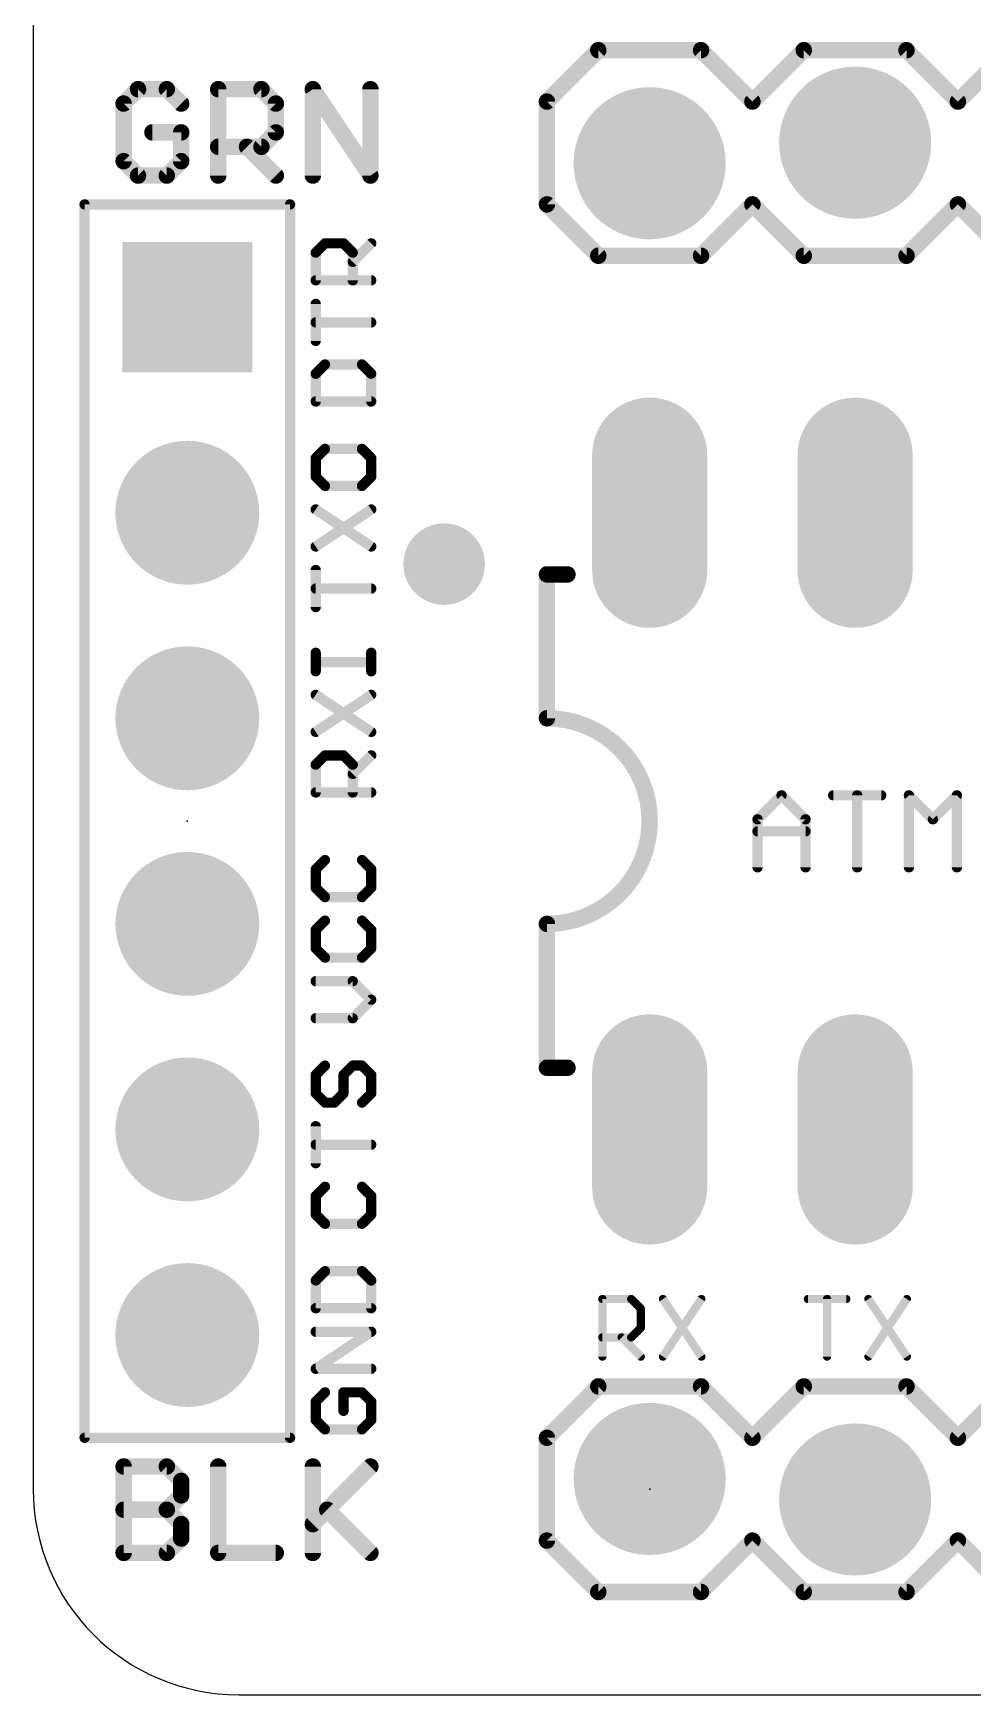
# Model space of a CAD drawing. Extents: x 0 to 3.5, y 0 to 1.5.
# Drawn here: x 0 to 0.457, y 0 to 0.808 of the extents above; entities that cross this region are included whole.
import ezdxf

# ---------------------------------------------------------------- set-up
doc = ezdxf.new("R2010")
doc.units = 0
for name, color, linetype in [('17', 82, 'CONTINUOUS'), ('18', 82, 'CONTINUOUS'), ('20', 7, 'CONTINUOUS'), ('21', 253, 'CONTINUOUS'), ('23', 7, 'CONTINUOUS'), ('25', 253, 'CONTINUOUS'), ('51', 253, 'CONTINUOUS')]:
    doc.layers.add(name, color=color, linetype=linetype)

# ---------------------------------------------------------------- blocks, each defined once
blk = doc.blocks.new('LONGP100')
at = {"const_width": 1}
blk.add_lwpolyline([(-0.5, 0), (0.5, 0)], dxfattribs=at)
at = {"const_width": 0.5}
for points in [[(-0.5, 0.25, 1), (-0.5, -0.25)], [(0.5, -0.25, 1), (0.5, 0.25)]]:
    blk.add_lwpolyline(points, format="xyb", dxfattribs=at)
blk = doc.blocks.new('RECT')
blk.add_solid([(-0.5, -0.5), (0.5, -0.5), (-0.5, 0.5), (0.5, 0.5)])
blk = doc.blocks.new('ROUNDP')
at = {"const_width": 0.5}
blk.add_lwpolyline([(0, -0.25, 1), (0, 0.25, 1), (0, -0.25)], format="xyb", dxfattribs=at)
blk = doc.blocks.new('SQUAREP')
blk.add_solid([(-0.5, -0.5), (0.5, -0.5), (-0.5, 0.5), (0.5, 0.5)])
blk = doc.blocks.new('ROUNDV')
at = {"const_width": 0.5}
blk.add_lwpolyline([(0, -0.25, 1), (0, 0.25, 1), (0, -0.25)], format="xyb", dxfattribs=at)

msp = doc.modelspace()

# ---------------------------------------------------------------- linework, layer by layer
at = {"layer": '20'}
for p, q in [((0, 1.4), (0, 0.1)), ((0.1, 0), (3.4, 0))]:
    msp.add_line(p, q, dxfattribs=at)
msp.add_arc((0.1, 0.1), 0.1, 180, 270, dxfattribs=at)
at = {"layer": '21'}
for points, const_width in [([(0.25, 0.775), (0.275, 0.8)], 0.008), ([(0.275, 0.8), (0.325, 0.8)], 0.008), ([(0.35, 0.775), (0.325, 0.8)], 0.008), ([(0.35, 0.775), (0.375, 0.8)], 0.008), ([(0.375, 0.8), (0.425, 0.8)], 0.008), ([(0.45, 0.775), (0.425, 0.8)], 0.008), ([(0.45, 0.775), (0.475, 0.8)], 0.008), ([(0.051006, 0.781036), (0.044, 0.77403)], 0.008), ([(0.065018, 0.781036), (0.051006, 0.781036)], 0.008), ([(0.072024, 0.77403), (0.065018, 0.781036)], 0.008), ([(0.090039, 0.739), (0.090039, 0.781036)], 0.008), ([(0.090039, 0.781036), (0.111057, 0.781036)], 0.008), ([(0.111057, 0.781036), (0.118063, 0.77403)], 0.008), ([(0.136078, 0.739), (0.136078, 0.781036)], 0.008), ([(0.136078, 0.781036), (0.164102, 0.739)], 0.008), ([(0.164102, 0.739), (0.164102, 0.781036)], 0.008), ([(0.044, 0.77403), (0.044, 0.746006)], 0.008), ([(0.118063, 0.77403), (0.118063, 0.760018)], 0.008), ([(0.25, 0.725), (0.25, 0.775)], 0.008), ([(0.072024, 0.760018), (0.058012, 0.760018)], 0.008), ([(0.072024, 0.746006), (0.072024, 0.760018)], 0.008), ([(0.118063, 0.760018), (0.111057, 0.753012)], 0.008), ([(0.111057, 0.753012), (0.090039, 0.753012)], 0.008), ([(0.104051, 0.753012), (0.118063, 0.739)], 0.008), ([(0.044, 0.746006), (0.051006, 0.739)], 0.008), ([(0.065018, 0.739), (0.072024, 0.746006)], 0.008), ([(0.051006, 0.739), (0.065018, 0.739)], 0.008), ([(0.025, 0.125), (0.025, 0.725)], 0.005), ([(0.025, 0.725), (0.125, 0.725)], 0.005), ([(0.125, 0.725), (0.125, 0.125)], 0.005), ([(0.275, 0.7), (0.25, 0.725)], 0.008), ([(0.325, 0.7), (0.35, 0.725)], 0.008), ([(0.375, 0.7), (0.35, 0.725)], 0.008), ([(0.425, 0.7), (0.45, 0.725)], 0.008), ([(0.475, 0.7), (0.45, 0.725)], 0.008), ([(0.137477, 0.701546), (0.141981, 0.70605)], 0.005), ([(0.137477, 0.688035), (0.137477, 0.701546)], 0.005), ([(0.141981, 0.70605), (0.150989, 0.70605)], 0.005), ([(0.150989, 0.70605), (0.155492, 0.701546)], 0.005), ([(0.155492, 0.697042), (0.1645, 0.70605)], 0.005), ([(0.155492, 0.701546), (0.155492, 0.688035)], 0.005), ([(0.325, 0.7), (0.275, 0.7)], 0.008), ([(0.425, 0.7), (0.375, 0.7)], 0.008), ([(0.1645, 0.688035), (0.137477, 0.688035)], 0.005), ([(0.137477, 0.65857), (0.137477, 0.676585)], 0.005), ([(0.1645, 0.667577), (0.137477, 0.667577)], 0.005), ([(0.141981, 0.64712), (0.137477, 0.642616)], 0.005), ([(0.159996, 0.64712), (0.141981, 0.64712)], 0.005), ([(0.1645, 0.642616), (0.159996, 0.64712)], 0.005), ([(0.137477, 0.642616), (0.137477, 0.629104)], 0.005), ([(0.1645, 0.629104), (0.1645, 0.642616)], 0.005), ([(0.137477, 0.629104), (0.1645, 0.629104)], 0.005), ([(0.141981, 0.60605), (0.137477, 0.601546)], 0.005), ([(0.159996, 0.60605), (0.141981, 0.60605)], 0.005), ([(0.1645, 0.601546), (0.159996, 0.60605)], 0.005), ([(0.137477, 0.601546), (0.137477, 0.592539)], 0.005), ([(0.1645, 0.592539), (0.1645, 0.601546)], 0.005), ([(0.137477, 0.592539), (0.141981, 0.588035)], 0.005), ([(0.141981, 0.588035), (0.159996, 0.588035)], 0.005), ([(0.159996, 0.588035), (0.1645, 0.592539)], 0.005), ([(0.137477, 0.55857), (0.1645, 0.576585)], 0.005), ([(0.137477, 0.576585), (0.1645, 0.55857)], 0.005), ([(0.137477, 0.529104), (0.137477, 0.54712)], 0.005), ([(0.25, 0.545), (0.25, 0.475)], 0.008), ([(0.25, 0.545), (0.26, 0.545)], 0.008), ([(0.1645, 0.538112), (0.137477, 0.538112)], 0.005), ([(0.137477, 0.497857), (0.137477, 0.506864)], 0.005), ([(0.1645, 0.497857), (0.1645, 0.506864)], 0.005), ([(0.1645, 0.50236), (0.137477, 0.50236)], 0.005), ([(0.137477, 0.468391), (0.1645, 0.486407)], 0.005), ([(0.137477, 0.486407), (0.1645, 0.468391)], 0.005), ([(0.137477, 0.452438), (0.141981, 0.456942)], 0.005), ([(0.137477, 0.438926), (0.137477, 0.452438)], 0.005), ([(0.141981, 0.456942), (0.150989, 0.456942)], 0.005), ([(0.150989, 0.456942), (0.155492, 0.452438)], 0.005), ([(0.155492, 0.447934), (0.1645, 0.456942)], 0.005), ([(0.155492, 0.452438), (0.155492, 0.438926)], 0.005), ([(0.1645, 0.438926), (0.137477, 0.438926)], 0.005), ([(0.141981, 0.40605), (0.137477, 0.401546)], 0.005), ([(0.1645, 0.401546), (0.159996, 0.40605)], 0.005), ([(0.137477, 0.401546), (0.137477, 0.392539)], 0.005), ([(0.1645, 0.392539), (0.1645, 0.401546)], 0.005), ([(0.137477, 0.392539), (0.141981, 0.388035)], 0.005), ([(0.141981, 0.388035), (0.159996, 0.388035)], 0.005), ([(0.159996, 0.388035), (0.1645, 0.392539)], 0.005), ([(0.141981, 0.376585), (0.137477, 0.372081)], 0.005), ([(0.137477, 0.372081), (0.137477, 0.363073)], 0.005), ([(0.1645, 0.372081), (0.159996, 0.376585)], 0.005), ([(0.1645, 0.363073), (0.1645, 0.372081)], 0.005), ([(0.25, 0.375), (0.25, 0.305)], 0.008), ([(0.137477, 0.363073), (0.141981, 0.35857)], 0.005), ([(0.159996, 0.35857), (0.1645, 0.363073)], 0.005), ([(0.141981, 0.35857), (0.159996, 0.35857)], 0.005), ([(0.155492, 0.34712), (0.137477, 0.34712)], 0.005), ([(0.1645, 0.338112), (0.155492, 0.34712)], 0.005), ([(0.155492, 0.329104), (0.1645, 0.338112)], 0.005), ([(0.137477, 0.329104), (0.155492, 0.329104)], 0.005), ([(0.141981, 0.30605), (0.137477, 0.301546)], 0.005), ([(0.150989, 0.301546), (0.155492, 0.30605)], 0.005), ([(0.155492, 0.30605), (0.159996, 0.30605)], 0.005), ([(0.159996, 0.30605), (0.1645, 0.301546)], 0.005), ([(0.25, 0.305), (0.26, 0.305)], 0.008), ([(0.137477, 0.301546), (0.137477, 0.292539)], 0.005), ([(0.150989, 0.292539), (0.150989, 0.301546)], 0.005), ([(0.1645, 0.301546), (0.1645, 0.292539)], 0.005), ([(0.137477, 0.292539), (0.141981, 0.288035)], 0.005), ([(0.146485, 0.288035), (0.150989, 0.292539)], 0.005), ([(0.1645, 0.292539), (0.159996, 0.288035)], 0.005), ([(0.141981, 0.288035), (0.146485, 0.288035)], 0.005), ([(0.137477, 0.25857), (0.137477, 0.276585)], 0.005), ([(0.1645, 0.267577), (0.137477, 0.267577)], 0.005), ([(0.141981, 0.24712), (0.137477, 0.242616)], 0.005), ([(0.137477, 0.242616), (0.137477, 0.233608)], 0.005), ([(0.1645, 0.242616), (0.159996, 0.24712)], 0.005), ([(0.1645, 0.233608), (0.1645, 0.242616)], 0.005), ([(0.137477, 0.233608), (0.141981, 0.229104)], 0.005), ([(0.159996, 0.229104), (0.1645, 0.233608)], 0.005), ([(0.141981, 0.229104), (0.159996, 0.229104)], 0.005), ([(0.141981, 0.20605), (0.137477, 0.201546)], 0.005), ([(0.137477, 0.201546), (0.137477, 0.188035)], 0.005), ([(0.159996, 0.20605), (0.141981, 0.20605)], 0.005), ([(0.1645, 0.201546), (0.159996, 0.20605)], 0.005), ([(0.1645, 0.188035), (0.1645, 0.201546)], 0.005), ([(0.277, 0.1645), (0.277, 0.192524)], 0.004), ([(0.277, 0.192524), (0.291012, 0.192524)], 0.004), ([(0.291012, 0.192524), (0.295683, 0.187853)], 0.004), ([(0.306465, 0.192524), (0.325148, 0.1645)], 0.004), ([(0.325148, 0.192524), (0.306465, 0.1645)], 0.004), ([(0.377, 0.192524), (0.395683, 0.192524)], 0.004), ([(0.386341, 0.1645), (0.386341, 0.192524)], 0.004), ([(0.406465, 0.192524), (0.425148, 0.1645)], 0.004), ([(0.425148, 0.192524), (0.406465, 0.1645)], 0.004), ([(0.137477, 0.188035), (0.1645, 0.188035)], 0.005), ([(0.295683, 0.187853), (0.295683, 0.178512)], 0.004), ([(0.137477, 0.15857), (0.1645, 0.176585)], 0.005), ([(0.1645, 0.176585), (0.137477, 0.176585)], 0.005), ([(0.295683, 0.178512), (0.291012, 0.173841)], 0.004), ([(0.291012, 0.173841), (0.277, 0.173841)], 0.004), ([(0.286341, 0.173841), (0.295683, 0.1645)], 0.004), ([(0.1645, 0.15857), (0.137477, 0.15857)], 0.005), ([(0.275, 0.15), (0.25, 0.125)], 0.008), ([(0.275, 0.15), (0.325, 0.15)], 0.008), ([(0.325, 0.15), (0.35, 0.125)], 0.008), ([(0.35, 0.125), (0.375, 0.15)], 0.008), ([(0.375, 0.15), (0.425, 0.15)], 0.008), ([(0.425, 0.15), (0.45, 0.125)], 0.008), ([(0.45, 0.125), (0.475, 0.15)], 0.008), ([(0.141981, 0.14712), (0.137477, 0.142616)], 0.005), ([(0.159996, 0.14712), (0.150989, 0.14712)], 0.005), ([(0.150989, 0.14712), (0.150989, 0.138112)], 0.005), ([(0.1645, 0.142616), (0.159996, 0.14712)], 0.005), ([(0.137477, 0.142616), (0.137477, 0.133608)], 0.005), ([(0.1645, 0.133608), (0.1645, 0.142616)], 0.005), ([(0.137477, 0.133608), (0.141981, 0.129104)], 0.005), ([(0.141981, 0.129104), (0.159996, 0.129104)], 0.005), ([(0.159996, 0.129104), (0.1645, 0.133608)], 0.005), ([(0.125, 0.125), (0.025, 0.125)], 0.005), ([(0.25, 0.125), (0.25, 0.075)], 0.008), ([(0.044, 0.069), (0.044, 0.111036)], 0.008), ([(0.044, 0.111036), (0.065018, 0.111036)], 0.008), ([(0.065018, 0.111036), (0.072024, 0.10403)], 0.008), ([(0.090039, 0.111036), (0.090039, 0.069)], 0.008), ([(0.136078, 0.111036), (0.136078, 0.069)], 0.008), ([(0.136078, 0.083012), (0.164102, 0.111036)], 0.008), ([(0.072024, 0.10403), (0.072024, 0.097024)], 0.008), ([(0.072024, 0.097024), (0.065018, 0.090018)], 0.008), ([(0.044, 0.090018), (0.065018, 0.090018)], 0.008), ([(0.065018, 0.090018), (0.072024, 0.083012)], 0.008), ([(0.143084, 0.090018), (0.164102, 0.069)], 0.008), ([(0.072024, 0.083012), (0.072024, 0.076006)], 0.008), ([(0.065018, 0.069), (0.044, 0.069)], 0.008), ([(0.072024, 0.076006), (0.065018, 0.069)], 0.008), ([(0.090039, 0.069), (0.118063, 0.069)], 0.008), ([(0.25, 0.075), (0.275, 0.05)], 0.008), ([(0.35, 0.075), (0.325, 0.05)], 0.008), ([(0.375, 0.05), (0.35, 0.075)], 0.008), ([(0.45, 0.075), (0.425, 0.05)], 0.008), ([(0.475, 0.05), (0.45, 0.075)], 0.008), ([(0.325, 0.05), (0.275, 0.05)], 0.008), ([(0.425, 0.05), (0.375, 0.05)], 0.008)]:
    msp.add_lwpolyline(points, dxfattribs=dict(at, const_width=const_width))
for points, const_width in [([(0.275, 0.802, 1), (0.275, 0.798)], 0.004), ([(0.276414, 0.798586, 1), (0.273586, 0.801414)], 0.004), ([(0.326414, 0.801414, 1), (0.323586, 0.798586)], 0.004), ([(0.325, 0.798, 1), (0.325, 0.802)], 0.004), ([(0.375, 0.802, 1), (0.375, 0.798)], 0.004), ([(0.376414, 0.798586, 1), (0.373586, 0.801414)], 0.004), ([(0.426414, 0.801414, 1), (0.423586, 0.798586)], 0.004), ([(0.425, 0.798, 1), (0.425, 0.802)], 0.004), ([(0.051006, 0.783036, 1), (0.051006, 0.779036)], 0.004), ([(0.05242, 0.779622, 1), (0.049592, 0.78245)], 0.004), ([(0.066432, 0.78245, 1), (0.063604, 0.779622)], 0.004), ([(0.065018, 0.779036, 1), (0.065018, 0.783036)], 0.004), ([(0.092039, 0.781036, 1), (0.088039, 0.781036)], 0.004), ([(0.090039, 0.783036, 1), (0.090039, 0.779036)], 0.004), ([(0.112471, 0.78245, 1), (0.109643, 0.779622)], 0.004), ([(0.111057, 0.779036, 1), (0.111057, 0.783036)], 0.004), ([(0.138078, 0.781036, 1), (0.134078, 0.781036)], 0.004), ([(0.137743, 0.782145, 1), (0.134414, 0.779927)], 0.004), ([(0.166102, 0.781036, 1), (0.162102, 0.781036)], 0.004), ([(0.046, 0.77403, 1), (0.042, 0.77403)], 0.004), ([(0.042586, 0.775444, 1), (0.045414, 0.772616)], 0.004), ([(0.07061, 0.772616, 1), (0.073438, 0.775444)], 0.004), ([(0.120063, 0.77403, 1), (0.116063, 0.77403)], 0.004), ([(0.116649, 0.772616, 1), (0.119477, 0.775444)], 0.004), ([(0.252, 0.775, 1), (0.248, 0.775)], 0.004), ([(0.248586, 0.776414, 1), (0.251414, 0.773586)], 0.004), ([(0.348586, 0.776414, 1), (0.351414, 0.773586)], 0.004), ([(0.348586, 0.773586, 1), (0.351414, 0.776414)], 0.004), ([(0.448586, 0.776414, 1), (0.451414, 0.773586)], 0.004), ([(0.448586, 0.773586, 1), (0.451414, 0.776414)], 0.004), ([(0.058012, 0.762018, 1), (0.058012, 0.758018)], 0.004), ([(0.074024, 0.760018, 1), (0.070024, 0.760018)], 0.004), ([(0.072024, 0.758018, 1), (0.072024, 0.762018)], 0.004), ([(0.116063, 0.760018, 1), (0.120063, 0.760018)], 0.004), ([(0.119477, 0.758604, 1), (0.116649, 0.761432)], 0.004), ([(0.090039, 0.755012, 1), (0.090039, 0.751012)], 0.004), ([(0.105465, 0.754426, 1), (0.102637, 0.751598)], 0.004), ([(0.109643, 0.754426, 1), (0.112471, 0.751598)], 0.004), ([(0.111057, 0.751012, 1), (0.111057, 0.755012)], 0.004), ([(0.045414, 0.74742, 1), (0.042586, 0.744592)], 0.004), ([(0.042, 0.746006, 1), (0.046, 0.746006)], 0.004), ([(0.070024, 0.746006, 1), (0.074024, 0.746006)], 0.004), ([(0.073438, 0.744592, 1), (0.07061, 0.74742)], 0.004), ([(0.051006, 0.741, 1), (0.051006, 0.737)], 0.004), ([(0.049592, 0.737586, 1), (0.05242, 0.740414)], 0.004), ([(0.063604, 0.740414, 1), (0.066432, 0.737586)], 0.004), ([(0.065018, 0.737, 1), (0.065018, 0.741)], 0.004), ([(0.088039, 0.739, 1), (0.092039, 0.739)], 0.004), ([(0.116649, 0.737586, 1), (0.119477, 0.740414)], 0.004), ([(0.134078, 0.739, 1), (0.138078, 0.739)], 0.004), ([(0.162102, 0.739, 1), (0.166102, 0.739)], 0.004), ([(0.162438, 0.737891, 1), (0.165766, 0.740109)], 0.004), ([(0.02625, 0.725, 1), (0.02375, 0.725)], 0.0025), ([(0.025, 0.72625, 1), (0.025, 0.72375)], 0.0025), ([(0.12625, 0.725, 1), (0.12375, 0.725)], 0.0025), ([(0.125, 0.72375, 1), (0.125, 0.72625)], 0.0025), ([(0.251414, 0.726414, 1), (0.248586, 0.723586)], 0.004), ([(0.351414, 0.726414, 1), (0.348586, 0.723586)], 0.004), ([(0.351414, 0.723586, 1), (0.348586, 0.726414)], 0.004), ([(0.451414, 0.726414, 1), (0.448586, 0.723586)], 0.004), ([(0.451414, 0.723586, 1), (0.448586, 0.726414)], 0.004), ([(0.248, 0.725, 1), (0.252, 0.725)], 0.004), ([(0.138727, 0.701546, 1), (0.136227, 0.701546)], 0.0025), ([(0.136593, 0.70243, 1), (0.138361, 0.700662)], 0.0025), ([(0.141981, 0.7073, 1), (0.141981, 0.7048)], 0.0025), ([(0.142865, 0.705166, 1), (0.141097, 0.706934)], 0.0025), ([(0.151872, 0.706934, 1), (0.150105, 0.705166)], 0.0025), ([(0.150989, 0.7048, 1), (0.150989, 0.7073)], 0.0025), ([(0.156742, 0.701546, 1), (0.154242, 0.701546)], 0.0025), ([(0.154608, 0.700662, 1), (0.156376, 0.70243)], 0.0025), ([(0.165384, 0.705166, 1), (0.163616, 0.706934)], 0.0025), ([(0.275, 0.702, 1), (0.275, 0.698)], 0.004), ([(0.273586, 0.698586, 1), (0.276414, 0.701414)], 0.004), ([(0.323586, 0.701414, 1), (0.326414, 0.698586)], 0.004), ([(0.325, 0.698, 1), (0.325, 0.702)], 0.004), ([(0.375, 0.702, 1), (0.375, 0.698)], 0.004), ([(0.373586, 0.698586, 1), (0.376414, 0.701414)], 0.004), ([(0.423586, 0.701414, 1), (0.426414, 0.698586)], 0.004), ([(0.425, 0.698, 1), (0.425, 0.702)], 0.004), ([(0.154608, 0.697926, 1), (0.156376, 0.696159)], 0.0025), ([(0.137477, 0.689285, 1), (0.137477, 0.686785)], 0.0025), ([(0.136227, 0.688035, 1), (0.138727, 0.688035)], 0.0025), ([(0.154242, 0.688035, 1), (0.156742, 0.688035)], 0.0025), ([(0.1645, 0.686785, 1), (0.1645, 0.689285)], 0.0025), ([(0.138727, 0.676585, 1), (0.136227, 0.676585)], 0.0025), ([(0.137477, 0.668827, 1), (0.137477, 0.666327)], 0.0025), ([(0.1645, 0.666327, 1), (0.1645, 0.668827)], 0.0025), ([(0.136227, 0.65857, 1), (0.138727, 0.65857)], 0.0025), ([(0.141981, 0.64837, 1), (0.141981, 0.64587)], 0.0025), ([(0.142865, 0.646236, 1), (0.141097, 0.648004)], 0.0025), ([(0.16088, 0.648004, 1), (0.159112, 0.646236)], 0.0025), ([(0.159996, 0.64587, 1), (0.159996, 0.64837)], 0.0025), ([(0.138727, 0.642616, 1), (0.136227, 0.642616)], 0.0025), ([(0.136593, 0.6435, 1), (0.138361, 0.641732)], 0.0025), ([(0.16575, 0.642616, 1), (0.16325, 0.642616)], 0.0025), ([(0.163616, 0.641732, 1), (0.165384, 0.6435)], 0.0025), ([(0.137477, 0.630354, 1), (0.137477, 0.627854)], 0.0025), ([(0.1645, 0.627854, 1), (0.1645, 0.630354)], 0.0025), ([(0.136227, 0.629104, 1), (0.138727, 0.629104)], 0.0025), ([(0.16325, 0.629104, 1), (0.16575, 0.629104)], 0.0025), ([(0.141981, 0.6073, 1), (0.141981, 0.6048)], 0.0025), ([(0.142865, 0.605166, 1), (0.141097, 0.606934)], 0.0025), ([(0.16088, 0.606934, 1), (0.159112, 0.605166)], 0.0025), ([(0.159996, 0.6048, 1), (0.159996, 0.6073)], 0.0025), ([(0.138727, 0.601546, 1), (0.136227, 0.601546)], 0.0025), ([(0.136593, 0.60243, 1), (0.138361, 0.600662)], 0.0025), ([(0.16575, 0.601546, 1), (0.16325, 0.601546)], 0.0025), ([(0.163616, 0.600662, 1), (0.165384, 0.60243)], 0.0025), ([(0.138361, 0.593423, 1), (0.136593, 0.591655)], 0.0025), ([(0.136227, 0.592539, 1), (0.138727, 0.592539)], 0.0025), ([(0.141981, 0.589285, 1), (0.141981, 0.586785)], 0.0025), ([(0.141097, 0.587151, 1), (0.142865, 0.588919)], 0.0025), ([(0.159112, 0.588919, 1), (0.16088, 0.587151)], 0.0025), ([(0.159996, 0.586785, 1), (0.159996, 0.589285)], 0.0025), ([(0.16325, 0.592539, 1), (0.16575, 0.592539)], 0.0025), ([(0.165384, 0.591655, 1), (0.163616, 0.593423)], 0.0025), ([(0.13817, 0.577625, 1), (0.136784, 0.575545)], 0.0025), ([(0.165193, 0.575545, 1), (0.163807, 0.577625)], 0.0025), ([(0.136784, 0.55961, 1), (0.13817, 0.55753)], 0.0025), ([(0.163807, 0.55753, 1), (0.165193, 0.55961)], 0.0025), ([(0.138727, 0.54712, 1), (0.136227, 0.54712)], 0.0025), ([(0.252, 0.545, 1), (0.248, 0.545)], 0.004), ([(0.25, 0.547, 1), (0.25, 0.543)], 0.004), ([(0.26, 0.543, 1), (0.26, 0.547)], 0.004), ([(0.137477, 0.539362, 1), (0.137477, 0.536862)], 0.0025), ([(0.1645, 0.536862, 1), (0.1645, 0.539362)], 0.0025), ([(0.136227, 0.529104, 1), (0.138727, 0.529104)], 0.0025), ([(0.138727, 0.506864, 1), (0.136227, 0.506864)], 0.0025), ([(0.16575, 0.506864, 1), (0.16325, 0.506864)], 0.0025), ([(0.137477, 0.50361, 1), (0.137477, 0.50111)], 0.0025), ([(0.1645, 0.50111, 1), (0.1645, 0.50361)], 0.0025), ([(0.136227, 0.497857, 1), (0.138727, 0.497857)], 0.0025), ([(0.16325, 0.497857, 1), (0.16575, 0.497857)], 0.0025), ([(0.13817, 0.487447, 1), (0.136784, 0.485367)], 0.0025), ([(0.165193, 0.485367, 1), (0.163807, 0.487447)], 0.0025), ([(0.25, 0.375, 1), (0.25, 0.475)], 0.008), ([(0.25, 0.477, 1), (0.25, 0.473)], 0.004), ([(0.248, 0.475, 1), (0.252, 0.475)], 0.004), ([(0.136784, 0.469431, 1), (0.13817, 0.467351)], 0.0025), ([(0.163807, 0.467351, 1), (0.165193, 0.469431)], 0.0025), ([(0.138727, 0.452438, 1), (0.136227, 0.452438)], 0.0025), ([(0.136593, 0.453321, 1), (0.138361, 0.451554)], 0.0025), ([(0.141981, 0.458192, 1), (0.141981, 0.455692)], 0.0025), ([(0.142865, 0.456058, 1), (0.141097, 0.457825)], 0.0025), ([(0.151872, 0.457825, 1), (0.150105, 0.456058)], 0.0025), ([(0.150989, 0.455692, 1), (0.150989, 0.458192)], 0.0025), ([(0.156742, 0.452438, 1), (0.154242, 0.452438)], 0.0025), ([(0.154608, 0.451554, 1), (0.156376, 0.453321)], 0.0025), ([(0.165384, 0.456058, 1), (0.163616, 0.457825)], 0.0025), ([(0.154608, 0.448818, 1), (0.156376, 0.44705)], 0.0025), ([(0.137477, 0.440176, 1), (0.137477, 0.437676)], 0.0025), ([(0.136227, 0.438926, 1), (0.138727, 0.438926)], 0.0025), ([(0.154242, 0.438926, 1), (0.156742, 0.438926)], 0.0025), ([(0.1645, 0.437676, 1), (0.1645, 0.440176)], 0.0025), ([(0.142865, 0.405166, 1), (0.141097, 0.406934)], 0.0025), ([(0.16088, 0.406934, 1), (0.159112, 0.405166)], 0.0025), ([(0.138727, 0.401546, 1), (0.136227, 0.401546)], 0.0025), ([(0.136593, 0.40243, 1), (0.138361, 0.400662)], 0.0025), ([(0.16575, 0.401546, 1), (0.16325, 0.401546)], 0.0025), ([(0.163616, 0.400662, 1), (0.165384, 0.40243)], 0.0025), ([(0.138361, 0.393423, 1), (0.136593, 0.391655)], 0.0025), ([(0.136227, 0.392539, 1), (0.138727, 0.392539)], 0.0025), ([(0.141981, 0.389285, 1), (0.141981, 0.386785)], 0.0025), ([(0.141097, 0.387151, 1), (0.142865, 0.388919)], 0.0025), ([(0.159112, 0.388919, 1), (0.16088, 0.387151)], 0.0025), ([(0.159996, 0.386785, 1), (0.159996, 0.389285)], 0.0025), ([(0.16325, 0.392539, 1), (0.16575, 0.392539)], 0.0025), ([(0.165384, 0.391655, 1), (0.163616, 0.393423)], 0.0025), ([(0.138727, 0.372081, 1), (0.136227, 0.372081)], 0.0025), ([(0.136593, 0.372965, 1), (0.138361, 0.371197)], 0.0025), ([(0.142865, 0.375701, 1), (0.141097, 0.377469)], 0.0025), ([(0.16088, 0.377469, 1), (0.159112, 0.375701)], 0.0025), ([(0.16575, 0.372081, 1), (0.16325, 0.372081)], 0.0025), ([(0.163616, 0.371197, 1), (0.165384, 0.372965)], 0.0025), ([(0.252, 0.375, 1), (0.248, 0.375)], 0.004), ([(0.25, 0.377, 1), (0.25, 0.373)], 0.004), ([(0.138361, 0.363957, 1), (0.136593, 0.36219)], 0.0025), ([(0.136227, 0.363073, 1), (0.138727, 0.363073)], 0.0025), ([(0.16325, 0.363073, 1), (0.16575, 0.363073)], 0.0025), ([(0.165384, 0.36219, 1), (0.163616, 0.363957)], 0.0025), ([(0.141981, 0.35982, 1), (0.141981, 0.35732)], 0.0025), ([(0.141097, 0.357686, 1), (0.142865, 0.359454)], 0.0025), ([(0.159112, 0.359454, 1), (0.16088, 0.357686)], 0.0025), ([(0.159996, 0.35732, 1), (0.159996, 0.35982)], 0.0025), ([(0.137477, 0.34837, 1), (0.137477, 0.34587)], 0.0025), ([(0.156376, 0.348004, 1), (0.154608, 0.346236)], 0.0025), ([(0.155492, 0.34587, 1), (0.155492, 0.34837)], 0.0025), ([(0.165384, 0.337228, 1), (0.163616, 0.338996)], 0.0025), ([(0.163616, 0.337228, 1), (0.165384, 0.338996)], 0.0025), ([(0.137477, 0.330354, 1), (0.137477, 0.327854)], 0.0025), ([(0.155492, 0.327854, 1), (0.155492, 0.330354)], 0.0025), ([(0.154608, 0.329988, 1), (0.156376, 0.328221)], 0.0025), ([(0.142865, 0.305166, 1), (0.141097, 0.306934)], 0.0025), ([(0.155492, 0.3073, 1), (0.155492, 0.3048)], 0.0025), ([(0.156376, 0.305166, 1), (0.154608, 0.306934)], 0.0025), ([(0.16088, 0.306934, 1), (0.159112, 0.305166)], 0.0025), ([(0.159996, 0.3048, 1), (0.159996, 0.3073)], 0.0025), ([(0.25, 0.307, 1), (0.25, 0.303)], 0.004), ([(0.26, 0.303, 1), (0.26, 0.307)], 0.004), ([(0.138727, 0.301546, 1), (0.136227, 0.301546)], 0.0025), ([(0.136593, 0.30243, 1), (0.138361, 0.300662)], 0.0025), ([(0.152239, 0.301546, 1), (0.149739, 0.301546)], 0.0025), ([(0.150105, 0.30243, 1), (0.151872, 0.300662)], 0.0025), ([(0.16575, 0.301546, 1), (0.16325, 0.301546)], 0.0025), ([(0.163616, 0.300662, 1), (0.165384, 0.30243)], 0.0025), ([(0.248, 0.305, 1), (0.252, 0.305)], 0.004), ([(0.138361, 0.293423, 1), (0.136593, 0.291655)], 0.0025), ([(0.136227, 0.292539, 1), (0.138727, 0.292539)], 0.0025), ([(0.149739, 0.292539, 1), (0.152239, 0.292539)], 0.0025), ([(0.151872, 0.291655, 1), (0.150105, 0.293423)], 0.0025), ([(0.16325, 0.292539, 1), (0.16575, 0.292539)], 0.0025), ([(0.165384, 0.291655, 1), (0.163616, 0.293423)], 0.0025), ([(0.141981, 0.289285, 1), (0.141981, 0.286785)], 0.0025), ([(0.141097, 0.287151, 1), (0.142865, 0.288919)], 0.0025), ([(0.145601, 0.288919, 1), (0.147368, 0.287151)], 0.0025), ([(0.146485, 0.286785, 1), (0.146485, 0.289285)], 0.0025), ([(0.159112, 0.288919, 1), (0.16088, 0.287151)], 0.0025), ([(0.138727, 0.276585, 1), (0.136227, 0.276585)], 0.0025), ([(0.137477, 0.268827, 1), (0.137477, 0.266327)], 0.0025), ([(0.1645, 0.266327, 1), (0.1645, 0.268827)], 0.0025), ([(0.136227, 0.25857, 1), (0.138727, 0.25857)], 0.0025), ([(0.138727, 0.242616, 1), (0.136227, 0.242616)], 0.0025), ([(0.136593, 0.2435, 1), (0.138361, 0.241732)], 0.0025), ([(0.142865, 0.246236, 1), (0.141097, 0.248004)], 0.0025), ([(0.16088, 0.248004, 1), (0.159112, 0.246236)], 0.0025), ([(0.16575, 0.242616, 1), (0.16325, 0.242616)], 0.0025), ([(0.163616, 0.241732, 1), (0.165384, 0.2435)], 0.0025), ([(0.138361, 0.234492, 1), (0.136593, 0.232724)], 0.0025), ([(0.136227, 0.233608, 1), (0.138727, 0.233608)], 0.0025), ([(0.16325, 0.233608, 1), (0.16575, 0.233608)], 0.0025), ([(0.165384, 0.232724, 1), (0.163616, 0.234492)], 0.0025), ([(0.141981, 0.230354, 1), (0.141981, 0.227854)], 0.0025), ([(0.141097, 0.228221, 1), (0.142865, 0.229988)], 0.0025), ([(0.159112, 0.229988, 1), (0.16088, 0.228221)], 0.0025), ([(0.159996, 0.227854, 1), (0.159996, 0.230354)], 0.0025), ([(0.138727, 0.201546, 1), (0.136227, 0.201546)], 0.0025), ([(0.136593, 0.20243, 1), (0.138361, 0.200662)], 0.0025), ([(0.141981, 0.2073, 1), (0.141981, 0.2048)], 0.0025), ([(0.142865, 0.205166, 1), (0.141097, 0.206934)], 0.0025), ([(0.16088, 0.206934, 1), (0.159112, 0.205166)], 0.0025), ([(0.159996, 0.2048, 1), (0.159996, 0.2073)], 0.0025), ([(0.16575, 0.201546, 1), (0.16325, 0.201546)], 0.0025), ([(0.163616, 0.200662, 1), (0.165384, 0.20243)], 0.0025), ([(0.278, 0.192524, 1), (0.276, 0.192524)], 0.002), ([(0.277, 0.193524, 1), (0.277, 0.191524)], 0.002), ([(0.291719, 0.193231, 1), (0.290305, 0.191817)], 0.002), ([(0.291012, 0.191524, 1), (0.291012, 0.193524)], 0.002), ([(0.307297, 0.193079, 1), (0.305633, 0.191969)], 0.002), ([(0.32598, 0.191969, 1), (0.324316, 0.193079)], 0.002), ([(0.377, 0.193524, 1), (0.377, 0.191524)], 0.002), ([(0.387341, 0.192524, 1), (0.385341, 0.192524)], 0.002), ([(0.395683, 0.191524, 1), (0.395683, 0.193524)], 0.002), ([(0.407297, 0.193079, 1), (0.405633, 0.191969)], 0.002), ([(0.42598, 0.191969, 1), (0.424316, 0.193079)], 0.002), ([(0.137477, 0.189285, 1), (0.137477, 0.186785)], 0.0025), ([(0.136227, 0.188035, 1), (0.138727, 0.188035)], 0.0025), ([(0.16325, 0.188035, 1), (0.16575, 0.188035)], 0.0025), ([(0.1645, 0.186785, 1), (0.1645, 0.189285)], 0.0025), ([(0.296683, 0.187853, 1), (0.294683, 0.187853)], 0.002), ([(0.294975, 0.187146, 1), (0.29639, 0.18856)], 0.002), ([(0.137477, 0.177835, 1), (0.137477, 0.175335)], 0.0025), ([(0.165193, 0.175545, 1), (0.163807, 0.177625)], 0.0025), ([(0.1645, 0.175335, 1), (0.1645, 0.177835)], 0.0025), ([(0.294683, 0.178512, 1), (0.296683, 0.178512)], 0.002), ([(0.29639, 0.177805, 1), (0.294975, 0.179219)], 0.002), ([(0.277, 0.174841, 1), (0.277, 0.172841)], 0.002), ([(0.287048, 0.174548, 1), (0.285634, 0.173134)], 0.002), ([(0.290305, 0.174548, 1), (0.291719, 0.173134)], 0.002), ([(0.291012, 0.172841, 1), (0.291012, 0.174841)], 0.002), ([(0.276, 0.1645, 1), (0.278, 0.1645)], 0.002), ([(0.294975, 0.163793, 1), (0.29639, 0.165207)], 0.002), ([(0.305633, 0.165055, 1), (0.307297, 0.163945)], 0.002), ([(0.324316, 0.163945, 1), (0.32598, 0.165055)], 0.002), ([(0.385341, 0.1645, 1), (0.387341, 0.1645)], 0.002), ([(0.405633, 0.165055, 1), (0.407297, 0.163945)], 0.002), ([(0.424316, 0.163945, 1), (0.42598, 0.165055)], 0.002), ([(0.137477, 0.15982, 1), (0.137477, 0.15732)], 0.0025), ([(0.136784, 0.15961, 1), (0.13817, 0.15753)], 0.0025), ([(0.1645, 0.15732, 1), (0.1645, 0.15982)], 0.0025), ([(0.275, 0.152, 1), (0.275, 0.148)], 0.004), ([(0.276414, 0.148586, 1), (0.273586, 0.151414)], 0.004), ([(0.326414, 0.151414, 1), (0.323586, 0.148586)], 0.004), ([(0.325, 0.148, 1), (0.325, 0.152)], 0.004), ([(0.375, 0.152, 1), (0.375, 0.148)], 0.004), ([(0.376414, 0.148586, 1), (0.373586, 0.151414)], 0.004), ([(0.426414, 0.151414, 1), (0.423586, 0.148586)], 0.004), ([(0.425, 0.148, 1), (0.425, 0.152)], 0.004), ([(0.142865, 0.146236, 1), (0.141097, 0.148004)], 0.0025), ([(0.150989, 0.14837, 1), (0.150989, 0.14587)], 0.0025), ([(0.152239, 0.14712, 1), (0.149739, 0.14712)], 0.0025), ([(0.16088, 0.148004, 1), (0.159112, 0.146236)], 0.0025), ([(0.159996, 0.14587, 1), (0.159996, 0.14837)], 0.0025), ([(0.138727, 0.142616, 1), (0.136227, 0.142616)], 0.0025), ([(0.136593, 0.1435, 1), (0.138361, 0.141732)], 0.0025), ([(0.149739, 0.138112, 1), (0.152239, 0.138112)], 0.0025), ([(0.16575, 0.142616, 1), (0.16325, 0.142616)], 0.0025), ([(0.163616, 0.141732, 1), (0.165384, 0.1435)], 0.0025), ([(0.138361, 0.134492, 1), (0.136593, 0.132724)], 0.0025), ([(0.136227, 0.133608, 1), (0.138727, 0.133608)], 0.0025), ([(0.141981, 0.130354, 1), (0.141981, 0.127854)], 0.0025), ([(0.141097, 0.128221, 1), (0.142865, 0.129988)], 0.0025), ([(0.159112, 0.129988, 1), (0.16088, 0.128221)], 0.0025), ([(0.159996, 0.127854, 1), (0.159996, 0.130354)], 0.0025), ([(0.16325, 0.133608, 1), (0.16575, 0.133608)], 0.0025), ([(0.165384, 0.132724, 1), (0.163616, 0.134492)], 0.0025), ([(0.025, 0.12625, 1), (0.025, 0.12375)], 0.0025), ([(0.02375, 0.125, 1), (0.02625, 0.125)], 0.0025), ([(0.12375, 0.125, 1), (0.12625, 0.125)], 0.0025), ([(0.125, 0.12375, 1), (0.125, 0.12625)], 0.0025), ([(0.252, 0.125, 1), (0.248, 0.125)], 0.004), ([(0.248586, 0.126414, 1), (0.251414, 0.123586)], 0.004), ([(0.348586, 0.126414, 1), (0.351414, 0.123586)], 0.004), ([(0.348586, 0.123586, 1), (0.351414, 0.126414)], 0.004), ([(0.448586, 0.126414, 1), (0.451414, 0.123586)], 0.004), ([(0.448586, 0.123586, 1), (0.451414, 0.126414)], 0.004), ([(0.046, 0.111036, 1), (0.042, 0.111036)], 0.004), ([(0.044, 0.113036, 1), (0.044, 0.109036)], 0.004), ([(0.066432, 0.11245, 1), (0.063604, 0.109622)], 0.004), ([(0.065018, 0.109036, 1), (0.065018, 0.113036)], 0.004), ([(0.092039, 0.111036, 1), (0.088039, 0.111036)], 0.004), ([(0.138078, 0.111036, 1), (0.134078, 0.111036)], 0.004), ([(0.165517, 0.109622, 1), (0.162688, 0.11245)], 0.004), ([(0.074024, 0.10403, 1), (0.070024, 0.10403)], 0.004), ([(0.07061, 0.102616, 1), (0.073438, 0.105444)], 0.004), ([(0.070024, 0.097024, 1), (0.074024, 0.097024)], 0.004), ([(0.073438, 0.09561, 1), (0.07061, 0.098438)], 0.004), ([(0.044, 0.092018, 1), (0.044, 0.088018)], 0.004), ([(0.066432, 0.091432, 1), (0.063604, 0.088604)], 0.004), ([(0.063604, 0.091432, 1), (0.066432, 0.088604)], 0.004), ([(0.065018, 0.088018, 1), (0.065018, 0.092018)], 0.004), ([(0.144499, 0.091432, 1), (0.14167, 0.088604)], 0.004), ([(0.074024, 0.083012, 1), (0.070024, 0.083012)], 0.004), ([(0.07061, 0.081598, 1), (0.073438, 0.084426)], 0.004), ([(0.134664, 0.084426, 1), (0.137493, 0.081598)], 0.004), ([(0.044, 0.071, 1), (0.044, 0.067)], 0.004), ([(0.065018, 0.067, 1), (0.065018, 0.071)], 0.004), ([(0.070024, 0.076006, 1), (0.074024, 0.076006)], 0.004), ([(0.073438, 0.074592, 1), (0.07061, 0.07742)], 0.004), ([(0.090039, 0.071, 1), (0.090039, 0.067)], 0.004), ([(0.118063, 0.067, 1), (0.118063, 0.071)], 0.004), ([(0.251414, 0.076414, 1), (0.248586, 0.073586)], 0.004), ([(0.248, 0.075, 1), (0.252, 0.075)], 0.004), ([(0.351414, 0.076414, 1), (0.348586, 0.073586)], 0.004), ([(0.351414, 0.073586, 1), (0.348586, 0.076414)], 0.004), ([(0.451414, 0.076414, 1), (0.448586, 0.073586)], 0.004), ([(0.451414, 0.073586, 1), (0.448586, 0.076414)], 0.004), ([(0.042, 0.069, 1), (0.046, 0.069)], 0.004), ([(0.063604, 0.070414, 1), (0.066432, 0.067586)], 0.004), ([(0.088039, 0.069, 1), (0.092039, 0.069)], 0.004), ([(0.134078, 0.069, 1), (0.138078, 0.069)], 0.004), ([(0.162688, 0.067586, 1), (0.165517, 0.070414)], 0.004), ([(0.275, 0.052, 1), (0.275, 0.048)], 0.004), ([(0.273586, 0.048586, 1), (0.276414, 0.051414)], 0.004), ([(0.323586, 0.051414, 1), (0.326414, 0.048586)], 0.004), ([(0.325, 0.048, 1), (0.325, 0.052)], 0.004), ([(0.375, 0.052, 1), (0.375, 0.048)], 0.004), ([(0.373586, 0.048586, 1), (0.376414, 0.051414)], 0.004), ([(0.423586, 0.051414, 1), (0.426414, 0.048586)], 0.004), ([(0.425, 0.048, 1), (0.425, 0.052)], 0.004)]:
    msp.add_lwpolyline(points, format="xyb", dxfattribs=dict(at, const_width=const_width))
at = {"layer": '23'}
for p in [(0.075, 0.425), (0.3, 0.1)]:
    msp.add_point(p, dxfattribs=at)
at = {"layer": '25', "const_width": 0.005}
for points in [[(0.3525, 0.425853), (0.364177, 0.43753)], [(0.364177, 0.43753), (0.375853, 0.425853)], [(0.389331, 0.43753), (0.412685, 0.43753)], [(0.401008, 0.4025), (0.401008, 0.43753)], [(0.426163, 0.4025), (0.426163, 0.43753)], [(0.426163, 0.43753), (0.437839, 0.425853)], [(0.437839, 0.425853), (0.449516, 0.43753)], [(0.449516, 0.43753), (0.449516, 0.4025)], [(0.3525, 0.4025), (0.3525, 0.425853)], [(0.3525, 0.420015), (0.375853, 0.420015)], [(0.375853, 0.425853), (0.375853, 0.4025)]]:
    msp.add_lwpolyline(points, dxfattribs=at)
at = {"layer": '25', "const_width": 0.0025}
for points in [[(0.36506, 0.438414, 1), (0.363293, 0.436646)], [(0.36506, 0.436646, 1), (0.363293, 0.438414)], [(0.389331, 0.43878, 1), (0.389331, 0.43628)], [(0.402258, 0.43753, 1), (0.399758, 0.43753)], [(0.412685, 0.43628, 1), (0.412685, 0.43878)], [(0.427413, 0.43753, 1), (0.424913, 0.43753)], [(0.427047, 0.438414, 1), (0.425279, 0.436646)], [(0.450766, 0.43753, 1), (0.448266, 0.43753)], [(0.4504, 0.436646, 1), (0.448632, 0.438414)], [(0.35375, 0.425853, 1), (0.35125, 0.425853)], [(0.351616, 0.426737, 1), (0.353384, 0.424969)], [(0.3525, 0.421265, 1), (0.3525, 0.418765)], [(0.377103, 0.425853, 1), (0.374603, 0.425853)], [(0.374969, 0.424969, 1), (0.376737, 0.426737)], [(0.375853, 0.418765, 1), (0.375853, 0.421265)], [(0.436956, 0.426737, 1), (0.438723, 0.424969)], [(0.436956, 0.424969, 1), (0.438723, 0.426737)], [(0.35125, 0.4025, 1), (0.35375, 0.4025)], [(0.374603, 0.4025, 1), (0.377103, 0.4025)], [(0.399758, 0.4025, 1), (0.402258, 0.4025)], [(0.424913, 0.4025, 1), (0.427413, 0.4025)], [(0.448266, 0.4025, 1), (0.450766, 0.4025)]]:
    msp.add_lwpolyline(points, format="xyb", dxfattribs=at)

# ---------------------------------------------------------------- block references
at = {"layer": '17'}
for name, p, xscale, yscale, rotation in [('ROUNDP', (0.4, 0.755), 0.074, 0.074, 270), ('ROUNDP', (0.4, 0.755), 0.074, 0.074, 270), ('ROUNDP', (0.3, 0.745), 0.074, 0.074, 270), ('ROUNDP', (0.3, 0.745), 0.074, 0.074, 270), ('SQUAREP', (0.075, 0.675), 0.06337, 0.06337, 270), ('SQUAREP', (0.075, 0.675), 0.06337, 0.06337, 270), ('LONGP100', (0.3, 0.575), 0.056, 0.056, 90), ('LONGP100', (0.3, 0.575), 0.056, 0.056, 90), ('LONGP100', (0.4, 0.575), 0.056, 0.056, 90), ('LONGP100', (0.4, 0.575), 0.056, 0.056, 90), ('ROUNDP', (0.075, 0.575), 0.07, 0.07, 270), ('ROUNDP', (0.075, 0.575), 0.07, 0.07, 270), ('ROUNDP', (0.075, 0.475), 0.07, 0.07, 270), ('ROUNDP', (0.075, 0.475), 0.07, 0.07, 270), ('ROUNDP', (0.075, 0.375), 0.07, 0.07, 270), ('ROUNDP', (0.075, 0.375), 0.07, 0.07, 270), ('LONGP100', (0.3, 0.275), 0.056, 0.056, 90), ('LONGP100', (0.3, 0.275), 0.056, 0.056, 90), ('LONGP100', (0.4, 0.275), 0.056, 0.056, 90), ('LONGP100', (0.4, 0.275), 0.056, 0.056, 90), ('ROUNDP', (0.075, 0.275), 0.07, 0.07, 270), ('ROUNDP', (0.075, 0.275), 0.07, 0.07, 270), ('ROUNDP', (0.075, 0.175), 0.07, 0.07, 270), ('ROUNDP', (0.075, 0.175), 0.07, 0.07, 270), ('ROUNDP', (0.3, 0.105), 0.074, 0.074, 90), ('ROUNDP', (0.3, 0.105), 0.074, 0.074, 90), ('ROUNDP', (0.4, 0.095), 0.074, 0.074, 90), ('ROUNDP', (0.4, 0.095), 0.074, 0.074, 90)]:
    msp.add_blockref(name, p, dxfattribs=dict(at, xscale=xscale, yscale=yscale, rotation=rotation))
at = {"layer": '18', "xscale": 0.039685, "yscale": 0.039685}
msp.add_blockref('ROUNDV', (0.2, 0.55), dxfattribs=at)
at = {"layer": '51', "xscale": 0.02, "yscale": 0.02, "rotation": 180}
for p in [(0.3, 0.75), (0.4, 0.75)]:
    msp.add_blockref('RECT', p, dxfattribs=at)
at = {"layer": '51', "xscale": 0.02, "yscale": 0.02}
for p in [(0.3, 0.1), (0.4, 0.1)]:
    msp.add_blockref('RECT', p, dxfattribs=at)

doc.saveas('drawing.dxf')
